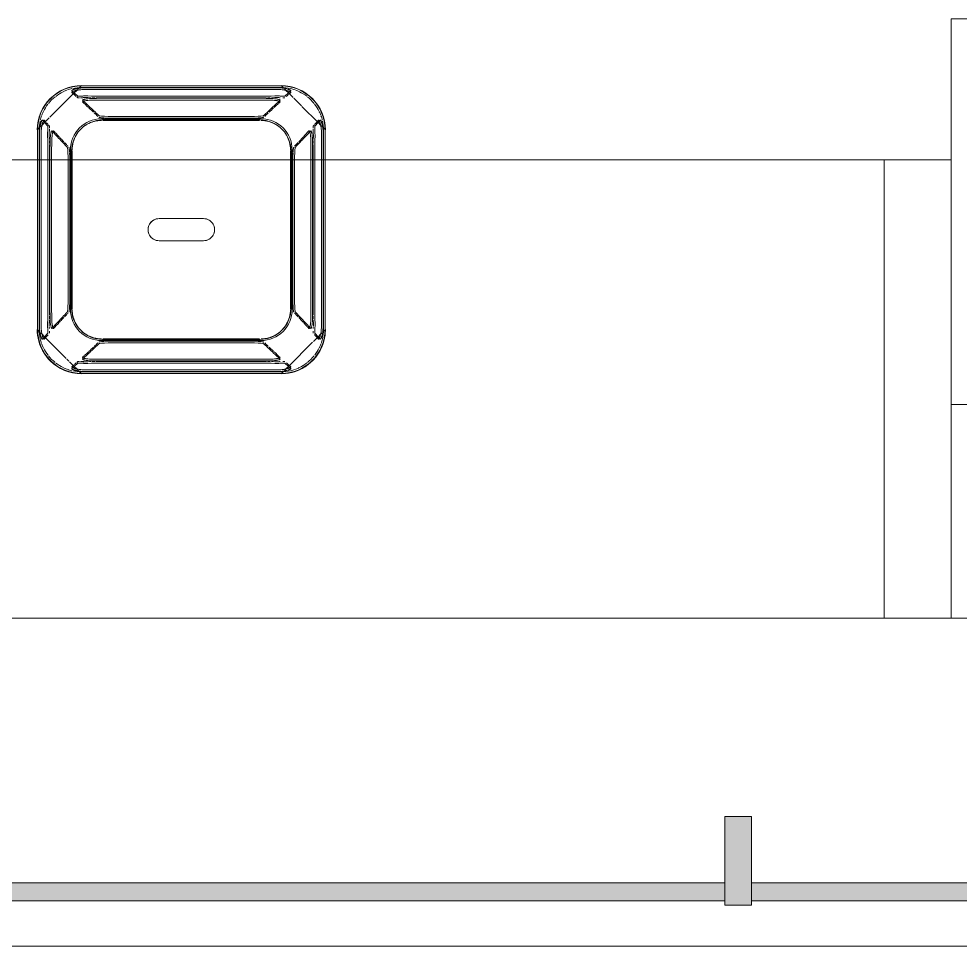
# Model space of a CAD drawing. Header units: inches. Extents: x -1180 to 2011, y -268 to 2143.
# Drawn here: x 22.2 to 75.3, y 717.9 to 770.2 of the extents above; entities that cross this region are included whole.
import ezdxf

# ---------------------------------------------------------------- set-up
doc = ezdxf.new("R2010")
doc.units = ezdxf.units.IN
doc.header["$MEASUREMENT"] = 0
for name, color, linetype, lineweight in [('A-GLAZ-CURT', 52, 'Continuous', 9), ('A-GLAZ-CWMG', 51, 'Continuous', 13), ('A-WALL', 113, 'Continuous', 13), ('I-FURN', 30, 'Continuous', 9), ('I-FURN-PNLS', 30, 'Continuous', 9)]:
    doc.layers.add(name, color=color, linetype=linetype, lineweight=lineweight)

# ---------------------------------------------------------------- blocks, each defined once
blk = doc.blocks.new('System Panel - Glazed-5268268-6TH FLOOR POWER _ SIGNAL')
at = {"layer": 'A-GLAZ-CURT'}
blk.add_hatch(color=7, dxfattribs=at).paths.add_polyline_path([(-29.25, 1.75), (-29.25, 0.75), (29.25, 0.75), (29.25, 1.75)], flags=0)
at = {"layer": 'A-GLAZ-CURT', "color": 8, "lineweight": 20}
for p, q in [((29.25, 1.75), (-29.25, 1.75)), ((-29.25, 1.75), (-29.25, 0.75)), ((29.25, 0.75), (29.25, 1.75)), ((-29.25, 0.75), (29.25, 0.75))]:
    blk.add_line(p, q, dxfattribs=at)
blk = doc.blocks.new('System Panel - Glazed-5268273-6TH FLOOR POWER _ SIGNAL')
at = {"layer": 'A-GLAZ-CURT'}
blk.add_hatch(color=7, dxfattribs=at).paths.add_polyline_path([(25.75, 1.75), (-25.75, 1.75), (-25.75, 0.75), (25.75, 0.75)], flags=0)
at = {"layer": 'A-GLAZ-CURT', "color": 8, "lineweight": 20}
for p, q in [((25.75, 1.75), (-25.75, 1.75)), ((-25.75, 1.75), (-25.75, 0.75)), ((25.75, 0.75), (25.75, 1.75)), ((-25.75, 0.75), (25.75, 0.75))]:
    blk.add_line(p, q, dxfattribs=at)
blk = doc.blocks.new('Rectangular Mullion - 1_5_ x 2_5_ rectangular-5268262-6TH FLOOR POWER _ SIGNAL')
at = {"layer": 'A-GLAZ-CWMG', "lineweight": 9}
blk.add_hatch(color=7, dxfattribs=at).paths.add_polyline_path([(0.75, -2), (-0.75, -2), (-0.75, 3), (0.75, 3), (0.75, -1.75)], flags=0)
at = {"layer": 'A-GLAZ-CWMG', "color": 8, "lineweight": 20}
for p, q in [((-0.75, 3), (0.75, 3)), ((-0.75, -2), (-0.75, 3)), ((0.75, 3), (0.75, -2)), ((0.75, -2), (-0.75, -2))]:
    blk.add_line(p, q, dxfattribs=at)
blk = doc.blocks.new('Casework 20 - Casework 9-5521712-6TH FLOOR POWER _ SIGNAL')
at = {"layer": 'I-FURN-PNLS'}
for p, q in [((74.771, 762.276), (-47.378, 762.276)), ((-47.378, 762.276), (74.771, 762.276)), ((74.771, 762.276), (70.98, 762.276)), ((70.98, 762.276), (70.98, 736.449)), ((70.98, 736.449), (70.98, 762.276)), ((70.98, 762.276), (74.771, 762.276)), ((74.771, 736.449), (74.771, 762.276)), ((74.771, 762.276), (74.771, 736.449)), ((74.771, 736.449), (74.771, 762.276)), ((74.771, 762.276), (74.771, 736.449)), ((-47.378, 736.449), (74.771, 736.449)), ((74.771, 736.449), (-47.378, 736.449)), ((70.98, 736.449), (74.771, 736.449))]:
    blk.add_line(p, q, dxfattribs=at)
blk = doc.blocks.new('Steelcase Turnstone - Campfire - Lounge - Big - Single Fabric-5636914-6TH FLOOR POWER _ SIGNAL')
at = {"layer": 'I-FURN'}
for p, q in [((217.99, -25.826), (217.99, 0)), ((217.99, 0), (217.99, -25.826)), ((-0.01, -12.031), (217.99, -12.031)), ((217.99, -33.782), (217.99, -25.826)), ((217.99, -25.826), (217.99, -33.782)), ((-0.01, -33.782), (217.99, -33.782)), ((217.99, -33.782), (-0.01, -33.782))]:
    blk.add_line(p, q, dxfattribs=at)
blk = doc.blocks.new('HighTower_Jaxson_Stool_30 - Wood Seat-V121-6TH FLOOR POWER _ SIGNAL')
at = {"layer": 'I-FURN'}
for p, q in [((-5.897, 7.853), (-5.778, 7.972)), ((-5.778, 7.972), (-5.897, 7.853)), ((-5.772, 7.978), (-5.644, 8.106)), ((-5.644, 8.106), (-5.772, 7.978)), ((-3.931, 8.109), (-5.615, 8.109)), ((-5.615, 8.015), (-3.931, 8.015)), ((-5.177, 7.997), (-3.931, 7.997)), ((5.615, 8.109), (-3.931, 8.109)), ((-3.931, 8.015), (5.615, 8.015)), ((-3.931, 7.997), (5.177, 7.997)), ((5.644, 8.106), (5.78, 7.97)), ((5.78, 7.97), (5.644, 8.106)), ((-6.95, 6.8), (-6.037, 7.713)), ((-6.037, 7.713), (-6.95, 6.8)), ((-6.037, 7.713), (-5.897, 7.853)), ((-5.897, 7.853), (-6.037, 7.713)), ((-5.273, 7.445), (-5.082, 7.44)), ((-3.931, 7.903), (-5.177, 7.903)), ((-5.018, 7.439), (-4.866, 7.438)), ((-3.931, 7.532), (-4.835, 7.532)), ((-4.803, 7.438), (-3.931, 7.438)), ((5.177, 7.903), (-3.931, 7.903)), ((4.835, 7.532), (-3.931, 7.532)), ((-3.931, 7.438), (4.803, 7.438)), ((4.866, 7.438), (5.018, 7.439)), ((5.082, 7.44), (5.273, 7.445)), ((5.817, 7.933), (5.867, 7.883)), ((5.867, 7.883), (5.817, 7.933)), ((5.898, 7.852), (6.037, 7.713)), ((6.037, 7.713), (5.898, 7.852)), ((6.037, 7.713), (6.306, 7.444)), ((6.306, 7.444), (6.037, 7.713)), ((-4.574, 7.404), (-3.931, 7.404)), ((-3.931, 7.31), (-4.574, 7.31)), ((-3.931, 7.404), (4.574, 7.404)), ((4.574, 7.31), (-3.931, 7.31)), ((6.344, 7.406), (7.713, 6.037)), ((7.713, 6.037), (6.344, 7.406)), ((-7.406, 6.344), (-6.975, 6.775)), ((-6.975, 6.775), (-7.406, 6.344)), ((-3.661, 6.378), (-3.904, 6.38)), ((3.661, 6.378), (-3.661, 6.378)), ((-7.933, 5.817), (-7.883, 5.867)), ((-7.883, 5.867), (-7.933, 5.817)), ((-7.852, 5.898), (-7.713, 6.037)), ((-7.713, 6.037), (-7.852, 5.898)), ((-7.713, 6.037), (-7.444, 6.306)), ((-7.444, 6.306), (-7.713, 6.037)), ((-4.602, 6.327), (-4.562, 6.321)), ((-4.548, 6.319), (-4.498, 6.313)), ((-4.5, 6.25), (-3.931, 6.25)), ((-3.931, 6.25), (-4.5, 6.25)), ((-4.492, 6.313), (-4.36, 6.303)), ((-4.463, 6.156), (-4.411, 6.156)), ((-3.931, 6.185), (-4.435, 6.185)), ((-4.405, 6.156), (-3.931, 6.156)), ((-3.931, 6.25), (4.5, 6.25)), ((4.5, 6.25), (-3.931, 6.25)), ((4.435, 6.185), (-3.931, 6.185)), ((-3.931, 6.156), (4.405, 6.156)), ((-3.904, 6.286), (-3.661, 6.284)), ((-3.661, 6.284), (3.661, 6.284)), ((3.661, 6.284), (3.904, 6.286)), ((4.36, 6.303), (4.492, 6.313)), ((4.411, 6.156), (4.463, 6.156)), ((4.498, 6.313), (4.548, 6.319)), ((4.562, 6.321), (4.602, 6.327)), ((7.713, 6.037), (7.852, 5.898)), ((7.852, 5.898), (7.713, 6.037)), ((7.883, 5.867), (7.933, 5.817)), ((7.933, 5.817), (7.883, 5.867)), ((-8.109, 5.615), (-8.109, -5.615)), ((-8.106, 5.644), (-7.97, 5.78)), ((-7.97, 5.78), (-8.106, 5.644)), ((-8.015, -5.615), (-8.015, 5.615)), ((7.97, 5.78), (8.027, 5.723)), ((8.027, 5.723), (7.97, 5.78)), ((8.015, 5.615), (8.015, -5.615)), ((8.034, 5.716), (8.106, 5.644)), ((8.106, 5.644), (8.034, 5.716)), ((8.109, -5.615), (8.109, 5.615)), ((-7.997, -5.177), (-7.997, 5.177)), ((-7.903, 5.177), (-7.903, -5.177)), ((-7.532, 4.835), (-7.532, -4.835)), ((-7.44, 5.082), (-7.445, 5.273)), ((-7.438, 4.866), (-7.439, 5.018)), ((-7.438, -4.803), (-7.438, 4.803)), ((7.439, 5.018), (7.438, 4.866)), ((7.438, 4.803), (7.438, -4.803)), ((7.445, 5.273), (7.44, 5.082)), ((7.532, -4.835), (7.532, 4.835)), ((7.903, -5.177), (7.903, 5.177)), ((7.997, 5.177), (7.997, -5.177)), ((-7.404, -4.574), (-7.404, 4.574)), ((-7.31, 4.574), (-7.31, -4.574)), ((-6.321, 4.562), (-6.327, 4.602)), ((-6.313, 4.498), (-6.319, 4.548)), ((-6.303, 4.36), (-6.313, 4.492)), ((-6.25, -4.5), (-6.25, 4.5)), ((-6.25, 4.5), (-6.25, -4.5)), ((-6.185, 4.435), (-6.185, -4.435)), ((-6.156, -4.418), (-6.156, 4.406)), ((6.156, 4.406), (6.156, -4.418)), ((6.185, -4.435), (6.185, 4.435)), ((6.25, 4.5), (6.25, -4.5)), ((6.25, -4.5), (6.25, 4.5)), ((6.313, 4.492), (6.303, 4.36)), ((6.319, 4.548), (6.313, 4.498)), ((6.327, 4.602), (6.321, 4.562)), ((7.31, -4.574), (7.31, 4.574)), ((7.404, 4.574), (7.404, -4.574)), ((-6.378, 3.661), (-6.378, -3.661)), ((-6.284, -3.661), (-6.284, 3.661)), ((6.284, 3.661), (6.284, -3.661)), ((6.378, -3.661), (6.378, 3.661)), ((-0.625, -1.25), (-0.625, 1.25)), ((-0.625, 1.25), (-0.625, -1.25)), ((0.625, 1.25), (0.625, -1.25)), ((0.625, -1.25), (0.625, 1.25)), ((-6.327, -4.602), (-6.321, -4.562)), ((-6.319, -4.548), (-6.313, -4.498)), ((-6.313, -4.492), (-6.303, -4.36)), ((6.303, -4.36), (6.313, -4.492)), ((6.313, -4.498), (6.319, -4.548)), ((6.321, -4.562), (6.327, -4.602)), ((-7.445, -5.273), (-7.44, -5.082)), ((-7.439, -5.018), (-7.438, -4.866)), ((7.438, -4.866), (7.439, -5.018)), ((7.44, -5.082), (7.445, -5.273)), ((-7.978, -5.772), (-8.106, -5.644)), ((-8.106, -5.644), (-7.978, -5.772)), ((-7.853, -5.897), (-7.972, -5.778)), ((-7.972, -5.778), (-7.853, -5.897)), ((7.972, -5.778), (7.853, -5.897)), ((7.853, -5.897), (7.972, -5.778)), ((8.106, -5.644), (7.978, -5.772)), ((7.978, -5.772), (8.106, -5.644)), ((-7.713, -6.037), (-7.853, -5.897)), ((-7.853, -5.897), (-7.713, -6.037)), ((-6.344, -7.406), (-7.713, -6.037)), ((-7.713, -6.037), (-6.344, -7.406)), ((-4.562, -6.321), (-4.602, -6.327)), ((-4.498, -6.313), (-4.548, -6.319)), ((-3.931, -6.25), (-4.5, -6.25)), ((-4.5, -6.25), (-3.931, -6.25)), ((-4.36, -6.303), (-4.492, -6.313)), ((-4.411, -6.156), (-4.463, -6.156)), ((-4.435, -6.185), (-3.931, -6.185)), ((-3.931, -6.156), (-4.405, -6.156)), ((4.405, -6.156), (-3.931, -6.156)), ((-3.931, -6.185), (4.435, -6.185)), ((4.5, -6.25), (-3.931, -6.25)), ((-3.931, -6.25), (4.5, -6.25)), ((-3.661, -6.284), (-3.904, -6.286)), ((3.661, -6.284), (-3.661, -6.284)), ((4.492, -6.313), (4.36, -6.303)), ((4.463, -6.156), (4.411, -6.156)), ((4.548, -6.319), (4.498, -6.313)), ((4.602, -6.327), (4.562, -6.321)), ((7.406, -6.344), (7.302, -6.448)), ((7.302, -6.448), (7.406, -6.344)), ((7.713, -6.037), (7.444, -6.306)), ((7.444, -6.306), (7.713, -6.037)), ((7.853, -5.897), (7.713, -6.037)), ((7.713, -6.037), (7.853, -5.897)), ((-3.904, -6.38), (-3.661, -6.378)), ((-3.661, -6.378), (3.661, -6.378)), ((7.26, -6.49), (6.037, -7.713)), ((6.037, -7.713), (7.26, -6.49)), ((-4.574, -7.31), (-3.931, -7.31)), ((-3.931, -7.404), (-4.574, -7.404)), ((-3.931, -7.31), (4.574, -7.31)), ((4.574, -7.404), (-3.931, -7.404)), ((-6.037, -7.713), (-6.306, -7.444)), ((-6.306, -7.444), (-6.037, -7.713)), ((-5.897, -7.853), (-6.037, -7.713)), ((-6.037, -7.713), (-5.897, -7.853)), ((-5.778, -7.972), (-5.897, -7.853)), ((-5.897, -7.853), (-5.778, -7.972)), ((-5.082, -7.44), (-5.273, -7.445)), ((-5.177, -7.903), (-3.931, -7.903)), ((-4.866, -7.438), (-5.018, -7.439)), ((-4.835, -7.532), (-3.931, -7.532)), ((-3.931, -7.438), (-4.803, -7.438)), ((4.803, -7.438), (-3.931, -7.438)), ((-3.931, -7.532), (4.835, -7.532)), ((-3.931, -7.903), (5.177, -7.903)), ((5.018, -7.439), (4.866, -7.438)), ((5.273, -7.445), (5.082, -7.44)), ((5.867, -7.883), (5.817, -7.933)), ((5.817, -7.933), (5.867, -7.883)), ((6.037, -7.713), (5.898, -7.852)), ((5.898, -7.852), (6.037, -7.713)), ((-5.644, -8.106), (-5.772, -7.978)), ((-5.772, -7.978), (-5.644, -8.106)), ((-3.931, -8.015), (-5.615, -8.015)), ((-5.615, -8.109), (-3.931, -8.109)), ((-3.931, -7.997), (-5.177, -7.997)), ((5.177, -7.997), (-3.931, -7.997)), ((5.615, -8.015), (-3.931, -8.015)), ((-3.931, -8.109), (5.615, -8.109)), ((5.78, -7.97), (5.644, -8.106)), ((5.644, -8.106), (5.78, -7.97))]:
    blk.add_line(p, q, dxfattribs=at)
at = {"layer": 'I-FURN', "flags": 128}
for points in [[(-5.545, 7.992), (-5.365, 7.996), (-5.177, 7.997)], [(5.177, 7.997), (5.365, 7.996), (5.545, 7.992)], [(-5.177, 7.903), (-5.365, 7.902), (-5.545, 7.899)], [(-4.835, 7.532), (-5.06, 7.534), (-5.273, 7.539)], [(5.273, 7.539), (5.06, 7.534), (4.835, 7.532)], [(5.545, 7.899), (5.365, 7.902), (5.177, 7.903)], [(-5.184, 7.391), (-4.998, 7.398), (-4.791, 7.402), (-4.574, 7.404)], [(-4.574, 7.31), (-4.791, 7.309), (-4.998, 7.304), (-5.184, 7.297)], [(4.574, 7.404), (4.791, 7.402), (4.998, 7.398), (5.184, 7.391)], [(5.184, 7.297), (4.998, 7.304), (4.791, 7.309), (4.574, 7.31)], [(-3.932, 6.381), (-4.132, 6.386), (-4.332, 6.395), (-4.492, 6.407), (-4.602, 6.421)], [(4.602, 6.421), (4.492, 6.407), (4.332, 6.395), (4.132, 6.386), (3.904, 6.38), (3.661, 6.378)], [(-4.332, 6.301), (-4.132, 6.292), (-3.932, 6.287)], [(3.904, 6.286), (4.132, 6.292), (4.332, 6.301)], [(-7.997, 5.177), (-7.996, 5.365), (-7.992, 5.545)], [(-7.899, 5.545), (-7.902, 5.365), (-7.903, 5.177)], [(7.903, 5.177), (7.902, 5.365), (7.899, 5.545)], [(7.992, 5.545), (7.996, 5.365), (7.997, 5.177)], [(-7.539, 5.273), (-7.534, 5.06), (-7.532, 4.835)], [(-7.404, 4.574), (-7.402, 4.791), (-7.398, 4.998), (-7.391, 5.184)], [(-7.297, 5.184), (-7.304, 4.998), (-7.309, 4.791), (-7.31, 4.574)], [(7.31, 4.574), (7.309, 4.791), (7.304, 4.998), (7.297, 5.184)], [(7.391, 5.184), (7.398, 4.998), (7.402, 4.791), (7.404, 4.574)], [(7.532, 4.835), (7.534, 5.06), (7.539, 5.273)], [(-6.421, 4.602), (-6.407, 4.492), (-6.395, 4.332), (-6.386, 4.132), (-6.38, 3.904), (-6.378, 3.661)], [(-6.284, 3.661), (-6.286, 3.904), (-6.292, 4.132), (-6.301, 4.332)], [(6.301, 4.332), (6.292, 4.132), (6.286, 3.904), (6.284, 3.661)], [(6.378, 3.661), (6.38, 3.904), (6.386, 4.132), (6.395, 4.332), (6.407, 4.492), (6.421, 4.602)], [(-6.378, -3.661), (-6.38, -3.904), (-6.386, -4.132), (-6.395, -4.332), (-6.407, -4.492), (-6.421, -4.602)], [(-6.301, -4.332), (-6.292, -4.132), (-6.286, -3.904), (-6.284, -3.661)], [(6.284, -3.661), (6.286, -3.904), (6.292, -4.132), (6.301, -4.332)], [(6.421, -4.602), (6.407, -4.492), (6.395, -4.332), (6.386, -4.132), (6.38, -3.904), (6.378, -3.661)], [(-7.391, -5.184), (-7.398, -4.998), (-7.402, -4.791), (-7.404, -4.574)], [(-7.31, -4.574), (-7.309, -4.791), (-7.304, -4.998), (-7.297, -5.184)], [(7.297, -5.184), (7.304, -4.998), (7.309, -4.791), (7.31, -4.574)], [(7.404, -4.574), (7.402, -4.791), (7.398, -4.998), (7.391, -5.184)], [(-7.992, -5.545), (-7.996, -5.365), (-7.997, -5.177)], [(-7.903, -5.177), (-7.902, -5.365), (-7.899, -5.545)], [(-7.532, -4.835), (-7.534, -5.06), (-7.539, -5.273)], [(7.539, -5.273), (7.534, -5.06), (7.532, -4.835)], [(7.899, -5.545), (7.902, -5.365), (7.903, -5.177)], [(7.997, -5.177), (7.996, -5.365), (7.992, -5.545)], [(-3.932, -6.287), (-4.132, -6.292), (-4.332, -6.301)], [(4.332, -6.301), (4.132, -6.292), (3.904, -6.286), (3.661, -6.284)], [(-4.602, -6.421), (-4.492, -6.407), (-4.332, -6.395), (-4.132, -6.386), (-3.932, -6.381)], [(3.661, -6.378), (3.904, -6.38), (4.132, -6.386), (4.332, -6.395), (4.492, -6.407), (4.602, -6.421)], [(-5.184, -7.297), (-4.998, -7.304), (-4.791, -7.309), (-4.574, -7.31)], [(-4.574, -7.404), (-4.791, -7.402), (-4.998, -7.398), (-5.184, -7.391)], [(4.574, -7.31), (4.791, -7.309), (4.998, -7.304), (5.184, -7.297)], [(5.184, -7.391), (4.998, -7.398), (4.791, -7.402), (4.574, -7.404)], [(-5.545, -7.899), (-5.365, -7.902), (-5.177, -7.903)], [(-5.273, -7.539), (-5.06, -7.534), (-4.835, -7.532)], [(4.835, -7.532), (5.06, -7.534), (5.273, -7.539)], [(5.177, -7.903), (5.365, -7.902), (5.545, -7.899)], [(-5.177, -7.997), (-5.365, -7.996), (-5.545, -7.992)], [(5.545, -7.992), (5.365, -7.996), (5.177, -7.997)]]:
    blk.add_lwpolyline(points, dxfattribs=at)
at = {"layer": 'I-FURN'}
for centre, radius, start, end in [((-5.625, 5.625), 2.5, 90, 180), ((-5.625, 5.625), 2.5, 90, 180), ((-5.615, 5.615), 2.494, 90, 180), ((-5.615, 5.615), 2.4, 90.3842, 102.1322), ((5.615, 5.615), 2.494, 0, 90), ((5.625, 5.625), 2.5, 0, 90), ((5.625, 5.625), 2.5, 75, 90), ((5.615, 5.615), 2.4, 77.1429, 89.6148), ((5.625, 5.625), 2.5, 0, 75), ((-5.615, 5.615), 2.4, 128.5714, 141.4286), ((-5.615, 5.615), 2.4, 115.7143, 127.6575), ((-5.615, 5.615), 2.4, 110.5345, 115.5625), ((-5.615, 5.615), 2.4, 103.2531, 109.7492), ((5.615, 5.615), 2.4, 70.5552, 76.9248), ((5.615, 5.615), 2.4, 64.6868, 69.4613), ((5.615, 5.615), 2.4, 52.5122, 64.2857), ((5.615, 5.615), 2.4, 38.5714, 51.4286), ((-5.615, 5.615), 2.4, 142.5199, 154.2857), ((5.615, 5.615), 2.4, 25.7143, 37.6499), ((-5.615, 5.615), 2.4, 160.5624, 166.9321), ((-5.615, 5.615), 2.4, 154.6943, 159.4688), ((5.615, 5.615), 2.4, 20.5269, 25.5551), ((5.615, 5.615), 2.4, 13.0648, 19.4337), ((-5.615, 5.615), 2.4, 167.1429, 179.6151), ((-4.5, 4.5), 1.75, 90, 180), ((-4.5, 4.5), 1.75, 90, 180), ((-4.435, 4.435), 1.75, 90, 180), ((-4.5, 4.5), 1.656, 120, 134.9851), ((-4.5, 4.5), 1.656, 105, 119.5412), ((-4.5, 4.5), 1.656, 90, 104.2481), ((4.435, 4.435), 1.75, 360, 90), ((4.5, 4.5), 1.75, 360, 90), ((4.5, 4.5), 1.75, 360, 90), ((4.5, 4.5), 1.656, 75, 90), ((4.5, 4.5), 1.656, 60.4347, 75), ((4.5, 4.5), 1.656, 45, 60), ((5.615, 5.615), 2.4, 0.3839, 12.8571), ((-4.5, 4.5), 1.656, 150.1393, 180), ((-4.5, 4.5), 1.656, 135, 150), ((4.5, 4.5), 1.656, 30, 44.9851), ((4.5, 4.5), 1.656, 15, 29.8409), ((4.5, 4.5), 1.656, 0, 14.2481), ((0, 1.25), 0.625, 0, 180), ((0, 1.25), 0.625, 60, 180), ((0, 1.25), 0.625, 0, 60), ((0, -1.25), 0.625, 180, 0), ((0, -1.25), 0.625, 180, 195), ((0, -1.25), 0.625, 195, 240), ((0, -1.25), 0.625, 300, 360), ((0, -1.25), 0.625, 240, 255), ((0, -1.25), 0.625, 255, 270), ((0, -1.25), 0.625, 270, 285), ((0, -1.25), 0.625, 285, 300), ((-4.5, -4.5), 1.75, 180, 270), ((-4.5, -4.5), 1.75, 180, 270), ((-4.435, -4.435), 1.75, 180, 270), ((-4.5, -4.5), 1.656, 180, 194.2481), ((4.435, -4.435), 1.75, 270, 0), ((4.5, -4.5), 1.75, 270, 0), ((4.5, -4.5), 1.75, 270, 0), ((4.5, -4.5), 1.656, 345, 0), ((-4.5, -4.5), 1.656, 195, 209.5412), ((4.5, -4.5), 1.656, 330.4347, 345), ((-5.625, -5.625), 2.5, 180, 270), ((-5.625, -5.625), 2.5, 180, 270), ((-5.615, -5.615), 2.494, 180, 270), ((-5.615, -5.615), 2.4, 180.3839, 192.1252), ((-4.5, -4.5), 1.656, 210, 224.9851), ((-4.5, -4.5), 1.656, 225, 240), ((4.5, -4.5), 1.656, 300, 314.9851), ((5.615, -5.615), 2.494, 270, 0), ((5.625, -5.625), 2.5, 270, 360), ((4.5, -4.5), 1.656, 315, 330), ((5.625, -5.625), 2.5, 315, 360), ((5.615, -5.615), 2.4, 347.865, 359.6148), ((-5.615, -5.615), 2.4, 193.2458, 199.7418), ((-4.5, -4.5), 1.656, 240.1393, 270), ((4.5, -4.5), 1.656, 270, 284.2481), ((4.5, -4.5), 1.656, 285, 299.8409), ((5.615, -5.615), 2.4, 340.2468, 346.7438), ((-5.615, -5.615), 2.4, 200.5269, 205.5551), ((-5.615, -5.615), 2.4, 205.7143, 217.6499), ((5.615, -5.615), 2.4, 322.5122, 334.2857), ((5.615, -5.615), 2.4, 334.6868, 339.4613), ((-5.615, -5.615), 2.4, 218.5714, 231.4286), ((5.625, -5.625), 2.5, 300, 315), ((5.615, -5.615), 2.4, 308.5714, 321.4286), ((-5.615, -5.615), 2.4, 232.5122, 244.2857), ((-5.615, -5.615), 2.4, 244.6868, 249.4613), ((-5.615, -5.615), 2.4, 250.2468, 256.7438), ((5.625, -5.625), 2.5, 270, 300), ((5.615, -5.615), 2.4, 270.3839, 282.8571), ((5.615, -5.615), 2.4, 283.0648, 289.4337), ((5.615, -5.615), 2.4, 290.5269, 295.5551), ((5.615, -5.615), 2.4, 295.7143, 307.6499), ((-5.615, -5.615), 2.4, 257.865, 269.6148)]:
    blk.add_arc(centre, radius, start, end, dxfattribs=at)
for points, knots in [([(-6.175, 7.835), (-6.181, 7.84), (-6.173, 7.851), (-6.136, 7.872), (-6.108, 7.885), (-6.083, 7.895), (-6.055, 7.906), (-6.023, 7.917), (-5.988, 7.928), (-5.949, 7.938), (-5.908, 7.948), (-5.849, 7.961), (-5.736, 7.981), (-5.624, 7.989), (-5.545, 7.992)], [-1, -1, -1, -1, -0.8, -0.7, -0.65, -0.6, -0.55, -0.5, -0.45, -0.4, -0.35, -0.3, -0.2, 0, 0, 0, 0]), ([(5.545, 7.992), (5.595, 7.99), (5.666, 7.985), (5.755, 7.975), (5.817, 7.967), (5.876, 7.956), (5.93, 7.943), (5.979, 7.93), (6.023, 7.917), (6.063, 7.904), (6.097, 7.89), (6.125, 7.877), (6.155, 7.862), (6.177, 7.847), (6.179, 7.838), (6.175, 7.835)], [-1, -1, -1, -1, -0.875, -0.8125, -0.75, -0.6875, -0.625, -0.5625, -0.5, -0.4375, -0.375, -0.3125, -0.25, -0.125, 0, 0, 0, 0]), ([(-5.545, 7.899), (-5.624, 7.895), (-5.736, 7.887), (-5.849, 7.866), (-5.908, 7.853), (-5.949, 7.843), (-5.988, 7.832), (-6.023, 7.821), (-6.055, 7.81), (-6.074, 7.803), (-6.082, 7.799)], [-1, -1, -1, -1, -0.8, -0.7, -0.65, -0.6, -0.55, -0.5, -0.45, -0.4, -0.4, -0.4, -0.4]), ([(-6.057, 7.633), (-6.039, 7.617), (-5.994, 7.578), (-5.95, 7.538), (-5.923, 7.514)], [-0.6536993, -0.6536993, -0.6536993, -0.6536993, -0.5, -0.2636527, -0.2636527, -0.2636527, -0.2636527]), ([(-5.273, 7.539), (-5.326, 7.539), (-5.401, 7.538), (-5.492, 7.537), (-5.556, 7.535), (-5.614, 7.533), (-5.666, 7.529), (-5.712, 7.525), (-5.751, 7.524), (-5.783, 7.524), (-5.815, 7.525), (-5.829, 7.528), (-5.833, 7.53)], [-1, -1, -1, -1, -0.833333, -0.75, -0.666667, -0.583333, -0.5, -0.416667, -0.333333, -0.25, -0.166667, 0, 0, 0, 0]), ([(-5.833, 7.434), (-5.829, 7.431), (-5.815, 7.429), (-5.783, 7.428), (-5.761, 7.428), (-5.749, 7.428)], [-1, -1, -1, -1, -0.8333333, -0.75, -0.6666667, -0.6666667, -0.6666667, -0.6666667]), ([(-5.679, 7.433), (-5.674, 7.433), (-5.654, 7.435), (-5.614, 7.438), (-5.575, 7.44), (-5.555, 7.441)], [-0.5243916, -0.5243916, -0.5243916, -0.5243916, -0.5, -0.4166667, -0.3333333, -0.3333333, -0.3333333, -0.3333333]), ([(-5.525, 7.442), (-5.514, 7.442), (-5.481, 7.443), (-5.401, 7.444), (-5.326, 7.445), (-5.273, 7.445)], [-0.292838, -0.292838, -0.292838, -0.292838, -0.25, -0.1666667, 0, 0, 0, 0]), ([(5.833, 7.53), (5.828, 7.526), (5.804, 7.522), (5.739, 7.524), (5.667, 7.529), (5.604, 7.533), (5.532, 7.536), (5.426, 7.54), (5.336, 7.54), (5.273, 7.539)], [-1, -1, -1, -1, -0.8, -0.6, -0.5, -0.4, -0.3, -0.2, 0, 0, 0, 0]), ([(5.451, 7.445), (5.479, 7.444), (5.522, 7.442), (5.562, 7.44), (5.577, 7.439)], [-0.8, -0.8, -0.8, -0.8, -0.7, -0.6368706, -0.6368706, -0.6368706, -0.6368706]), ([(6.124, 7.781), (6.124, 7.781), (6.115, 7.785), (6.097, 7.794), (6.063, 7.808), (6.023, 7.821), (5.979, 7.834), (5.93, 7.848), (5.876, 7.861), (5.817, 7.872), (5.755, 7.881), (5.666, 7.891), (5.595, 7.896), (5.545, 7.899)], [-0.6881146, -0.6881146, -0.6881146, -0.6881146, -0.6875, -0.625, -0.5625, -0.5, -0.4375, -0.375, -0.3125, -0.25, -0.1875, -0.125, 0, 0, 0, 0]), ([(5.92, 7.512), (5.948, 7.537), (5.995, 7.578), (6.041, 7.619), (6.059, 7.635)], [-0.7441407, -0.7441407, -0.7441407, -0.7441407, -0.5, -0.3380684, -0.3380684, -0.3380684, -0.3380684]), ([(-5.572, 7.295), (-5.577, 7.3), (-5.57, 7.31), (-5.536, 7.326), (-5.509, 7.336), (-5.486, 7.343), (-5.459, 7.351), (-5.419, 7.361), (-5.337, 7.377), (-5.249, 7.386), (-5.184, 7.391)], [-1, -1, -1, -1, -0.75, -0.625, -0.5625, -0.5, -0.4375, -0.375, -0.25, 0, 0, 0, 0]), ([(-5.517, 7.238), (-5.521, 7.237), (-5.538, 7.23), (-5.57, 7.214), (-5.577, 7.204), (-5.572, 7.199)], [-0.413201, -0.413201, -0.413201, -0.413201, -0.375, -0.25, 0, 0, 0, 0]), ([(-4.659, 6.438), (-4.841, 6.615), (-5.146, 6.904), (-5.45, 7.184), (-5.572, 7.295)], [-1, -1, -1, -1, -0.4, 0, 0, 0, 0]), ([(-5.184, 7.297), (-5.249, 7.292), (-5.337, 7.283), (-5.419, 7.267), (-5.459, 7.256), (-5.477, 7.251), (-5.485, 7.249)], [-1, -1, -1, -1, -0.75, -0.625, -0.5625, -0.5, -0.5, -0.5, -0.5]), ([(5.572, 7.295), (5.389, 7.129), (5.085, 6.847), (4.781, 6.556), (4.659, 6.438)], [-1, -1, -1, -1, -0.4, 0, 0, 0, 0]), ([(5.518, 7.237), (5.517, 7.238), (5.508, 7.241), (5.486, 7.249), (5.45, 7.26), (5.407, 7.269), (5.359, 7.277), (5.288, 7.287), (5.228, 7.293), (5.184, 7.297)], [-0.5906271, -0.5906271, -0.5906271, -0.5906271, -0.5833333, -0.5, -0.4166667, -0.3333333, -0.25, -0.1666667, 0, 0, 0, 0]), ([(5.572, 7.199), (5.575, 7.203), (5.574, 7.21), (5.559, 7.22), (5.547, 7.226), (5.54, 7.229)], [-1, -1, -1, -1, -0.8333333, -0.75, -0.6666667, -0.6666667, -0.6666667, -0.6666667]), ([(-5.207, 6.864), (-5.146, 6.807), (-5.059, 6.727), (-4.973, 6.644), (-4.947, 6.62)], [-0.6, -0.6, -0.6, -0.6, -0.4, -0.3158768, -0.3158768, -0.3158768, -0.3158768]), ([(-7.992, 5.545), (-7.99, 5.595), (-7.985, 5.666), (-7.975, 5.755), (-7.967, 5.817), (-7.956, 5.876), (-7.943, 5.93), (-7.93, 5.979), (-7.917, 6.023), (-7.904, 6.063), (-7.89, 6.097), (-7.877, 6.125), (-7.862, 6.155), (-7.847, 6.177), (-7.838, 6.179), (-7.835, 6.175)], [-1, -1, -1, -1, -0.875, -0.8125, -0.75, -0.6875, -0.625, -0.5625, -0.5, -0.4375, -0.375, -0.3125, -0.25, -0.125, 0, 0, 0, 0]), ([(-7.781, 6.124), (-7.781, 6.124), (-7.785, 6.115), (-7.794, 6.097), (-7.808, 6.063), (-7.821, 6.023), (-7.834, 5.979), (-7.848, 5.93), (-7.861, 5.876), (-7.872, 5.817), (-7.881, 5.755), (-7.891, 5.666), (-7.896, 5.595), (-7.899, 5.545)], [-0.6881146, -0.6881146, -0.6881146, -0.6881146, -0.6875, -0.625, -0.5625, -0.5, -0.4375, -0.375, -0.3125, -0.25, -0.1875, -0.125, 0, 0, 0, 0]), ([(-7.512, 5.92), (-7.537, 5.948), (-7.578, 5.995), (-7.619, 6.041), (-7.635, 6.059)], [-0.7441407, -0.7441407, -0.7441407, -0.7441407, -0.5, -0.3380684, -0.3380684, -0.3380684, -0.3380684]), ([(7.899, 5.545), (7.896, 5.595), (7.891, 5.666), (7.881, 5.755), (7.872, 5.817), (7.861, 5.876), (7.848, 5.93), (7.834, 5.979), (7.821, 6.023), (7.808, 6.063), (7.794, 6.097), (7.785, 6.115), (7.781, 6.124), (7.781, 6.124)], [-1, -1, -1, -1, -0.875, -0.8125, -0.75, -0.6875, -0.625, -0.5625, -0.5, -0.4375, -0.375, -0.3125, -0.3118854, -0.3118854, -0.3118854, -0.3118854]), ([(7.835, 6.175), (7.838, 6.179), (7.847, 6.177), (7.862, 6.155), (7.877, 6.125), (7.89, 6.097), (7.904, 6.063), (7.917, 6.023), (7.93, 5.979), (7.943, 5.93), (7.956, 5.876), (7.967, 5.817), (7.975, 5.755), (7.985, 5.666), (7.99, 5.595), (7.992, 5.545)], [-1, -1, -1, -1, -0.875, -0.75, -0.6875, -0.625, -0.5625, -0.5, -0.4375, -0.375, -0.3125, -0.25, -0.1875, -0.125, 0, 0, 0, 0]), ([(-7.53, 5.833), (-7.526, 5.828), (-7.522, 5.804), (-7.524, 5.739), (-7.529, 5.667), (-7.533, 5.604), (-7.536, 5.532), (-7.54, 5.426), (-7.54, 5.336), (-7.539, 5.273)], [-1, -1, -1, -1, -0.8, -0.6, -0.5, -0.4, -0.3, -0.2, 0, 0, 0, 0]), ([(-7.445, 5.451), (-7.444, 5.479), (-7.442, 5.522), (-7.44, 5.562), (-7.439, 5.577)], [-0.8, -0.8, -0.8, -0.8, -0.7, -0.6368706, -0.6368706, -0.6368706, -0.6368706]), ([(-7.237, 5.518), (-7.238, 5.517), (-7.241, 5.508), (-7.249, 5.486), (-7.26, 5.45), (-7.269, 5.407), (-7.277, 5.359), (-7.287, 5.288), (-7.293, 5.228), (-7.297, 5.184)], [-0.5906271, -0.5906271, -0.5906271, -0.5906271, -0.5833333, -0.5, -0.4166667, -0.3333333, -0.25, -0.1666667, 0, 0, 0, 0]), ([(-7.295, 5.572), (-7.129, 5.389), (-6.847, 5.085), (-6.556, 4.781), (-6.438, 4.659)], [-1, -1, -1, -1, -0.4, 0, 0, 0, 0]), ([(-7.199, 5.572), (-7.203, 5.575), (-7.21, 5.574), (-7.22, 5.559), (-7.226, 5.547), (-7.229, 5.54)], [-1, -1, -1, -1, -0.8333333, -0.75, -0.6666667, -0.6666667, -0.6666667, -0.6666667]), ([(6.438, 4.659), (6.615, 4.841), (6.904, 5.146), (7.184, 5.45), (7.295, 5.572)], [-1, -1, -1, -1, -0.4, 0, 0, 0, 0]), ([(7.229, 5.54), (7.226, 5.547), (7.22, 5.559), (7.21, 5.574), (7.203, 5.575), (7.199, 5.572)], [-0.3333333, -0.3333333, -0.3333333, -0.3333333, -0.25, -0.1666667, 0, 0, 0, 0]), ([(7.297, 5.184), (7.293, 5.228), (7.287, 5.288), (7.277, 5.359), (7.269, 5.407), (7.26, 5.45), (7.249, 5.486), (7.241, 5.508), (7.238, 5.517), (7.237, 5.518)], [-1, -1, -1, -1, -0.8333333, -0.75, -0.6666667, -0.5833333, -0.5, -0.4166667, -0.4093729, -0.4093729, -0.4093729, -0.4093729]), ([(7.439, 5.577), (7.44, 5.562), (7.442, 5.522), (7.445, 5.48), (7.445, 5.451)], [-0.3631294, -0.3631294, -0.3631294, -0.3631294, -0.3, -0.2, -0.2, -0.2, -0.2]), ([(7.539, 5.273), (7.54, 5.336), (7.54, 5.426), (7.536, 5.532), (7.533, 5.604), (7.529, 5.667), (7.524, 5.739), (7.522, 5.804), (7.526, 5.828), (7.53, 5.833)], [-1, -1, -1, -1, -0.8, -0.7, -0.6, -0.5, -0.4, -0.2, 0, 0, 0, 0]), ([(-6.438, -4.659), (-6.615, -4.841), (-6.904, -5.146), (-7.184, -5.45), (-7.295, -5.572)], [-1, -1, -1, -1, -0.4, 0, 0, 0, 0]), ([(7.295, -5.572), (7.129, -5.389), (6.847, -5.085), (6.556, -4.781), (6.438, -4.659)], [-1, -1, -1, -1, -0.4, 0, 0, 0, 0]), ([(-7.539, -5.273), (-7.539, -5.326), (-7.538, -5.401), (-7.537, -5.492), (-7.535, -5.556), (-7.533, -5.614), (-7.529, -5.666), (-7.525, -5.712), (-7.524, -5.751), (-7.524, -5.783), (-7.525, -5.815), (-7.528, -5.829), (-7.53, -5.833)], [-1, -1, -1, -1, -0.833333, -0.75, -0.666667, -0.583333, -0.5, -0.416667, -0.333333, -0.25, -0.166667, 0, 0, 0, 0]), ([(-7.442, -5.525), (-7.442, -5.514), (-7.443, -5.481), (-7.444, -5.401), (-7.445, -5.326), (-7.445, -5.273)], [-0.292838, -0.292838, -0.292838, -0.292838, -0.25, -0.1666667, 0, 0, 0, 0]), ([(-7.295, -5.572), (-7.3, -5.577), (-7.31, -5.57), (-7.326, -5.536), (-7.336, -5.509), (-7.343, -5.486), (-7.351, -5.459), (-7.361, -5.419), (-7.377, -5.337), (-7.386, -5.249), (-7.391, -5.184)], [-1, -1, -1, -1, -0.75, -0.625, -0.5625, -0.5, -0.4375, -0.375, -0.25, 0, 0, 0, 0]), ([(-7.297, -5.184), (-7.292, -5.249), (-7.283, -5.337), (-7.267, -5.419), (-7.256, -5.459), (-7.251, -5.477), (-7.249, -5.485)], [-1, -1, -1, -1, -0.75, -0.625, -0.5625, -0.5, -0.5, -0.5, -0.5]), ([(-6.864, -5.207), (-6.807, -5.146), (-6.727, -5.059), (-6.644, -4.973), (-6.62, -4.947)], [-0.6, -0.6, -0.6, -0.6, -0.4, -0.3158768, -0.3158768, -0.3158768, -0.3158768]), ([(7.249, -5.485), (7.251, -5.477), (7.256, -5.459), (7.267, -5.419), (7.283, -5.337), (7.292, -5.249), (7.297, -5.184)], [-0.5, -0.5, -0.5, -0.5, -0.4375, -0.375, -0.25, 0, 0, 0, 0]), ([(7.391, -5.184), (7.386, -5.249), (7.377, -5.337), (7.361, -5.419), (7.351, -5.459), (7.343, -5.486), (7.336, -5.509), (7.326, -5.536), (7.31, -5.57), (7.3, -5.577), (7.295, -5.572)], [-1, -1, -1, -1, -0.75, -0.625, -0.5625, -0.5, -0.4375, -0.375, -0.25, 0, 0, 0, 0]), ([(7.445, -5.273), (7.445, -5.326), (7.444, -5.401), (7.443, -5.481), (7.442, -5.514), (7.442, -5.525)], [-1, -1, -1, -1, -0.8333333, -0.75, -0.707162, -0.707162, -0.707162, -0.707162]), ([(7.53, -5.833), (7.528, -5.829), (7.525, -5.815), (7.524, -5.783), (7.524, -5.751), (7.525, -5.712), (7.529, -5.666), (7.533, -5.614), (7.535, -5.556), (7.537, -5.492), (7.538, -5.401), (7.539, -5.326), (7.539, -5.273)], [-1, -1, -1, -1, -0.833333, -0.75, -0.666667, -0.583333, -0.5, -0.416667, -0.333333, -0.25, -0.166667, 0, 0, 0, 0]), ([(-7.835, -6.175), (-7.84, -6.181), (-7.851, -6.173), (-7.872, -6.136), (-7.885, -6.108), (-7.895, -6.083), (-7.906, -6.055), (-7.917, -6.023), (-7.928, -5.988), (-7.938, -5.949), (-7.948, -5.908), (-7.961, -5.849), (-7.981, -5.736), (-7.989, -5.624), (-7.992, -5.545)], [-1, -1, -1, -1, -0.8, -0.7, -0.65, -0.6, -0.55, -0.5, -0.45, -0.4, -0.35, -0.3, -0.2, 0, 0, 0, 0]), ([(-7.899, -5.545), (-7.895, -5.624), (-7.887, -5.736), (-7.866, -5.849), (-7.853, -5.908), (-7.843, -5.949), (-7.832, -5.988), (-7.821, -6.023), (-7.81, -6.055), (-7.803, -6.074), (-7.799, -6.082)], [-1, -1, -1, -1, -0.8, -0.7, -0.65, -0.6, -0.55, -0.5, -0.45, -0.4, -0.4, -0.4, -0.4]), ([(-7.433, -5.679), (-7.433, -5.674), (-7.435, -5.654), (-7.438, -5.614), (-7.44, -5.575), (-7.441, -5.555)], [-0.5243916, -0.5243916, -0.5243916, -0.5243916, -0.5, -0.4166667, -0.3333333, -0.3333333, -0.3333333, -0.3333333]), ([(-7.434, -5.833), (-7.431, -5.829), (-7.429, -5.815), (-7.428, -5.783), (-7.428, -5.761), (-7.428, -5.749)], [-1, -1, -1, -1, -0.8333333, -0.75, -0.6666667, -0.6666667, -0.6666667, -0.6666667]), ([(-7.238, -5.517), (-7.237, -5.521), (-7.23, -5.538), (-7.214, -5.57), (-7.204, -5.577), (-7.199, -5.572)], [-0.413201, -0.413201, -0.413201, -0.413201, -0.375, -0.25, 0, 0, 0, 0]), ([(7.199, -5.572), (7.204, -5.577), (7.214, -5.57), (7.23, -5.538), (7.237, -5.521), (7.238, -5.517)], [-1, -1, -1, -1, -0.75, -0.625, -0.586799, -0.586799, -0.586799, -0.586799]), ([(7.428, -5.749), (7.428, -5.761), (7.428, -5.783), (7.429, -5.815), (7.431, -5.829), (7.434, -5.833)], [-0.3333333, -0.3333333, -0.3333333, -0.3333333, -0.25, -0.1666667, 0, 0, 0, 0]), ([(7.441, -5.555), (7.44, -5.575), (7.438, -5.614), (7.435, -5.654), (7.433, -5.674), (7.433, -5.679)], [-0.6666667, -0.6666667, -0.6666667, -0.6666667, -0.5833333, -0.5, -0.4756084, -0.4756084, -0.4756084, -0.4756084]), ([(7.799, -6.082), (7.803, -6.074), (7.81, -6.055), (7.821, -6.023), (7.832, -5.988), (7.843, -5.949), (7.853, -5.908), (7.866, -5.849), (7.887, -5.736), (7.895, -5.624), (7.899, -5.545)], [-0.6, -0.6, -0.6, -0.6, -0.55, -0.5, -0.45, -0.4, -0.35, -0.3, -0.2, 0, 0, 0, 0]), ([(7.992, -5.545), (7.989, -5.624), (7.981, -5.736), (7.961, -5.849), (7.948, -5.908), (7.938, -5.949), (7.928, -5.988), (7.917, -6.023), (7.906, -6.055), (7.895, -6.083), (7.885, -6.108), (7.872, -6.136), (7.851, -6.173), (7.84, -6.181), (7.835, -6.175)], [-1, -1, -1, -1, -0.8, -0.7, -0.65, -0.6, -0.55, -0.5, -0.45, -0.4, -0.35, -0.3, -0.2, 0, 0, 0, 0]), ([(-7.633, -6.057), (-7.617, -6.039), (-7.578, -5.994), (-7.538, -5.95), (-7.514, -5.923)], [-0.6536993, -0.6536993, -0.6536993, -0.6536993, -0.5, -0.2636527, -0.2636527, -0.2636527, -0.2636527]), ([(7.512, -5.92), (7.537, -5.948), (7.578, -5.995), (7.619, -6.041), (7.635, -6.059)], [-0.7441407, -0.7441407, -0.7441407, -0.7441407, -0.5, -0.3380684, -0.3380684, -0.3380684, -0.3380684]), ([(-5.572, -7.295), (-5.389, -7.129), (-5.085, -6.847), (-4.781, -6.556), (-4.659, -6.438)], [-1, -1, -1, -1, -0.4, 0, 0, 0, 0]), ([(4.659, -6.438), (4.841, -6.615), (5.146, -6.904), (5.45, -7.184), (5.572, -7.295)], [-1, -1, -1, -1, -0.4, 0, 0, 0, 0]), ([(5.207, -6.864), (5.146, -6.807), (5.059, -6.727), (4.973, -6.644), (4.947, -6.62)], [-0.6, -0.6, -0.6, -0.6, -0.4, -0.3158768, -0.3158768, -0.3158768, -0.3158768]), ([(-5.749, -7.428), (-5.761, -7.428), (-5.783, -7.428), (-5.815, -7.429), (-5.829, -7.431), (-5.833, -7.434)], [-0.3333333, -0.3333333, -0.3333333, -0.3333333, -0.25, -0.1666667, 0, 0, 0, 0]), ([(-5.572, -7.199), (-5.577, -7.204), (-5.57, -7.214), (-5.538, -7.23), (-5.521, -7.237), (-5.517, -7.238)], [-1, -1, -1, -1, -0.75, -0.625, -0.586799, -0.586799, -0.586799, -0.586799]), ([(-5.184, -7.391), (-5.249, -7.386), (-5.337, -7.377), (-5.419, -7.361), (-5.459, -7.351), (-5.486, -7.343), (-5.509, -7.336), (-5.536, -7.326), (-5.57, -7.31), (-5.577, -7.3), (-5.572, -7.295)], [-1, -1, -1, -1, -0.75, -0.625, -0.5625, -0.5, -0.4375, -0.375, -0.25, 0, 0, 0, 0]), ([(-5.485, -7.249), (-5.477, -7.251), (-5.459, -7.256), (-5.419, -7.267), (-5.337, -7.283), (-5.249, -7.292), (-5.184, -7.297)], [-0.5, -0.5, -0.5, -0.5, -0.4375, -0.375, -0.25, 0, 0, 0, 0]), ([(5.184, -7.297), (5.228, -7.293), (5.288, -7.287), (5.359, -7.277), (5.407, -7.269), (5.45, -7.26), (5.486, -7.249), (5.508, -7.241), (5.517, -7.238), (5.518, -7.237)], [-1, -1, -1, -1, -0.8333333, -0.75, -0.6666667, -0.5833333, -0.5, -0.4166667, -0.4093729, -0.4093729, -0.4093729, -0.4093729]), ([(5.54, -7.229), (5.547, -7.226), (5.559, -7.22), (5.572, -7.212), (5.572, -7.207), (5.572, -7.204)], [-0.3333333, -0.3333333, -0.3333333, -0.3333333, -0.25, -0.1666667, -0.0664817, -0.0664817, -0.0664817, -0.0664817]), ([(-5.545, -7.992), (-5.624, -7.989), (-5.736, -7.981), (-5.849, -7.961), (-5.908, -7.948), (-5.949, -7.938), (-5.988, -7.928), (-6.023, -7.917), (-6.055, -7.906), (-6.083, -7.895), (-6.108, -7.885), (-6.136, -7.872), (-6.173, -7.851), (-6.181, -7.84), (-6.175, -7.835)], [-1, -1, -1, -1, -0.8, -0.7, -0.65, -0.6, -0.55, -0.5, -0.45, -0.4, -0.35, -0.3, -0.2, 0, 0, 0, 0]), ([(-6.082, -7.799), (-6.074, -7.803), (-6.055, -7.81), (-6.023, -7.821), (-5.988, -7.832), (-5.949, -7.843), (-5.908, -7.853), (-5.849, -7.866), (-5.736, -7.887), (-5.624, -7.895), (-5.545, -7.899)], [-0.6, -0.6, -0.6, -0.6, -0.55, -0.5, -0.45, -0.4, -0.35, -0.3, -0.2, 0, 0, 0, 0]), ([(-5.92, -7.512), (-5.948, -7.537), (-5.995, -7.578), (-6.041, -7.619), (-6.059, -7.635)], [-0.7441407, -0.7441407, -0.7441407, -0.7441407, -0.5, -0.3380684, -0.3380684, -0.3380684, -0.3380684]), ([(-5.833, -7.53), (-5.829, -7.528), (-5.815, -7.525), (-5.783, -7.524), (-5.751, -7.524), (-5.712, -7.525), (-5.666, -7.529), (-5.614, -7.533), (-5.556, -7.535), (-5.492, -7.537), (-5.401, -7.538), (-5.326, -7.539), (-5.273, -7.539)], [-1, -1, -1, -1, -0.833333, -0.75, -0.666667, -0.583333, -0.5, -0.416667, -0.333333, -0.25, -0.166667, 0, 0, 0, 0]), ([(-5.555, -7.441), (-5.575, -7.44), (-5.614, -7.438), (-5.654, -7.435), (-5.674, -7.433), (-5.679, -7.433)], [-0.6666667, -0.6666667, -0.6666667, -0.6666667, -0.5833333, -0.5, -0.4756084, -0.4756084, -0.4756084, -0.4756084]), ([(-5.273, -7.445), (-5.326, -7.445), (-5.401, -7.444), (-5.481, -7.443), (-5.514, -7.442), (-5.525, -7.442)], [-1, -1, -1, -1, -0.8333333, -0.75, -0.707162, -0.707162, -0.707162, -0.707162]), ([(5.273, -7.539), (5.336, -7.54), (5.426, -7.54), (5.532, -7.536), (5.604, -7.533), (5.667, -7.529), (5.739, -7.524), (5.804, -7.522), (5.828, -7.526), (5.833, -7.53)], [-1, -1, -1, -1, -0.8, -0.7, -0.6, -0.5, -0.4, -0.2, 0, 0, 0, 0]), ([(5.577, -7.439), (5.562, -7.44), (5.522, -7.442), (5.48, -7.445), (5.451, -7.445)], [-0.3631294, -0.3631294, -0.3631294, -0.3631294, -0.3, -0.2, -0.2, -0.2, -0.2]), ([(5.545, -7.899), (5.595, -7.896), (5.666, -7.891), (5.755, -7.881), (5.817, -7.872), (5.876, -7.861), (5.93, -7.848), (5.979, -7.834), (6.023, -7.821), (6.063, -7.808), (6.097, -7.794), (6.115, -7.785), (6.124, -7.781), (6.124, -7.781)], [-1, -1, -1, -1, -0.875, -0.8125, -0.75, -0.6875, -0.625, -0.5625, -0.5, -0.4375, -0.375, -0.3125, -0.3118854, -0.3118854, -0.3118854, -0.3118854]), ([(6.175, -7.835), (6.179, -7.838), (6.177, -7.847), (6.155, -7.862), (6.125, -7.877), (6.097, -7.89), (6.063, -7.904), (6.023, -7.917), (5.979, -7.93), (5.93, -7.943), (5.876, -7.956), (5.817, -7.967), (5.755, -7.975), (5.666, -7.985), (5.595, -7.99), (5.545, -7.992)], [-1, -1, -1, -1, -0.875, -0.75, -0.6875, -0.625, -0.5625, -0.5, -0.4375, -0.375, -0.3125, -0.25, -0.1875, -0.125, 0, 0, 0, 0]), ([(6.057, -7.633), (6.039, -7.617), (5.994, -7.578), (5.95, -7.538), (5.923, -7.514)], [-0.6536993, -0.6536993, -0.6536993, -0.6536993, -0.5, -0.2636527, -0.2636527, -0.2636527, -0.2636527])]:
    blk.add_open_spline(points, degree=3, knots=knots, dxfattribs=at)
for points in [[(-6.16, 7.761), (-6.175, 7.75), (-6.181, 7.742), (-6.175, 7.737)], [(-5.833, 7.53), (-5.89, 7.581), (-6.004, 7.683), (-6.118, 7.784), (-6.175, 7.835)], [(-6.175, 7.737), (-6.148, 7.713), (-6.12, 7.688), (-6.092, 7.664)], [(-5.887, 7.483), (-5.869, 7.466), (-5.851, 7.45), (-5.833, 7.434)], [(5.282, 7.445), (5.334, 7.446), (5.383, 7.446), (5.429, 7.445)], [(5.719, 7.43), (5.752, 7.428), (5.804, 7.425), (5.828, 7.43), (5.833, 7.434)], [(6.175, 7.835), (6.118, 7.784), (6.004, 7.683), (5.89, 7.581), (5.833, 7.53)], [(6.094, 7.666), (6.121, 7.689), (6.148, 7.713), (6.175, 7.737)], [(6.175, 7.737), (6.179, 7.741), (6.177, 7.75), (6.159, 7.762), (6.146, 7.769)], [(-5.572, 7.199), (-5.461, 7.099), (-5.35, 6.997), (-5.239, 6.894)], [(5.184, 7.391), (5.228, 7.387), (5.309, 7.379), (5.41, 7.364), (5.489, 7.344), (5.544, 7.323), (5.574, 7.308), (5.575, 7.299), (5.572, 7.295)], [(5.239, 6.894), (5.31, 6.96), (5.382, 7.025), (5.453, 7.091)], [(5.477, 7.113), (5.509, 7.142), (5.54, 7.17), (5.572, 7.199)], [(-4.906, 6.582), (-4.839, 6.518), (-4.772, 6.453), (-4.704, 6.388)], [(-4.602, 6.421), (-4.618, 6.423), (-4.643, 6.429), (-4.656, 6.435), (-4.659, 6.438)], [(4.659, 6.438), (4.656, 6.435), (4.643, 6.429), (4.618, 6.423), (4.602, 6.421)], [(4.704, 6.388), (4.772, 6.453), (4.839, 6.518), (4.906, 6.582)], [(4.947, 6.62), (5.034, 6.702), (5.12, 6.784), (5.207, 6.864)], [(-7.835, 6.175), (-7.784, 6.118), (-7.683, 6.004), (-7.581, 5.89), (-7.53, 5.833)], [(-7.737, 6.175), (-7.741, 6.179), (-7.75, 6.177), (-7.762, 6.159), (-7.769, 6.146)], [(-7.666, 6.094), (-7.689, 6.121), (-7.713, 6.148), (-7.737, 6.175)], [(-4.659, 6.344), (-4.656, 6.341), (-4.643, 6.335), (-4.618, 6.33), (-4.602, 6.327)], [(4.602, 6.327), (4.618, 6.33), (4.643, 6.335), (4.656, 6.341), (4.659, 6.344)], [(7.586, 6.004), (7.562, 5.977), (7.538, 5.95), (7.514, 5.923)], [(7.53, 5.833), (7.581, 5.89), (7.683, 6.004), (7.784, 6.118), (7.835, 6.175)], [(7.633, 6.057), (7.617, 6.039), (7.602, 6.021), (7.586, 6.004)], [(7.737, 6.175), (7.713, 6.148), (7.688, 6.12), (7.664, 6.092)], [(7.769, 6.146), (7.762, 6.159), (7.75, 6.177), (7.741, 6.179), (7.737, 6.175)], [(-7.445, 5.282), (-7.446, 5.334), (-7.446, 5.383), (-7.445, 5.429)], [(-7.43, 5.719), (-7.428, 5.752), (-7.425, 5.804), (-7.43, 5.828), (-7.434, 5.833)], [(-7.391, 5.184), (-7.387, 5.228), (-7.379, 5.309), (-7.364, 5.41), (-7.344, 5.489), (-7.323, 5.544), (-7.308, 5.574), (-7.299, 5.575), (-7.295, 5.572)], [(-7.113, 5.477), (-7.142, 5.509), (-7.17, 5.54), (-7.199, 5.572)], [(-6.95, 5.299), (-6.997, 5.351), (-7.044, 5.402), (-7.091, 5.453)], [(7.199, 5.572), (7.099, 5.461), (6.997, 5.35), (6.894, 5.239)], [(7.295, 5.572), (7.299, 5.575), (7.308, 5.574), (7.323, 5.544), (7.344, 5.489), (7.364, 5.41), (7.379, 5.309), (7.387, 5.228), (7.391, 5.184)], [(7.434, 5.833), (7.43, 5.828), (7.425, 5.804), (7.428, 5.752), (7.43, 5.719)], [(7.445, 5.429), (7.446, 5.383), (7.446, 5.333), (7.445, 5.282)], [(-6.894, 5.239), (-6.91, 5.256), (-6.926, 5.274), (-6.942, 5.291)], [(-6.62, 4.947), (-6.702, 5.034), (-6.784, 5.12), (-6.864, 5.207)], [(-6.388, 4.704), (-6.453, 4.772), (-6.518, 4.839), (-6.582, 4.906)], [(6.52, 4.841), (6.476, 4.796), (6.432, 4.75), (6.388, 4.704)], [(6.582, 4.906), (6.561, 4.885), (6.54, 4.863), (6.52, 4.841)], [(6.693, 5.024), (6.669, 4.998), (6.645, 4.973), (6.62, 4.947)], [(6.864, 5.207), (6.807, 5.146), (6.751, 5.085), (6.693, 5.024)], [(-6.438, 4.659), (-6.435, 4.656), (-6.429, 4.643), (-6.423, 4.618), (-6.421, 4.602)], [(-6.327, 4.602), (-6.33, 4.618), (-6.335, 4.643), (-6.341, 4.656), (-6.344, 4.659)], [(6.344, 4.659), (6.341, 4.656), (6.335, 4.643), (6.33, 4.618), (6.327, 4.602)], [(6.421, 4.602), (6.423, 4.618), (6.429, 4.643), (6.435, 4.656), (6.438, 4.659)], [(-6.582, -4.906), (-6.518, -4.839), (-6.453, -4.772), (-6.388, -4.704)], [(-6.421, -4.602), (-6.423, -4.618), (-6.429, -4.643), (-6.435, -4.656), (-6.438, -4.659)], [(-6.344, -4.659), (-6.341, -4.656), (-6.335, -4.643), (-6.33, -4.618), (-6.327, -4.602)], [(6.327, -4.602), (6.33, -4.618), (6.335, -4.643), (6.341, -4.656), (6.344, -4.659)], [(6.388, -4.704), (6.453, -4.772), (6.518, -4.839), (6.582, -4.906)], [(6.438, -4.659), (6.435, -4.656), (6.429, -4.643), (6.423, -4.618), (6.421, -4.602)], [(-7.199, -5.572), (-7.099, -5.461), (-6.997, -5.35), (-6.894, -5.239)], [(6.62, -4.947), (6.702, -5.034), (6.784, -5.12), (6.864, -5.207)], [(6.894, -5.239), (6.96, -5.31), (7.025, -5.382), (7.091, -5.453)], [(-7.53, -5.833), (-7.581, -5.89), (-7.683, -6.004), (-7.784, -6.118), (-7.835, -6.175)], [(-7.483, -5.887), (-7.466, -5.869), (-7.45, -5.851), (-7.434, -5.833)], [(7.113, -5.477), (7.142, -5.509), (7.17, -5.54), (7.199, -5.572)], [(7.434, -5.833), (7.45, -5.851), (7.466, -5.868), (7.482, -5.886)], [(7.835, -6.175), (7.784, -6.118), (7.683, -6.004), (7.581, -5.89), (7.53, -5.833)], [(-7.761, -6.16), (-7.75, -6.175), (-7.742, -6.181), (-7.737, -6.175)], [(-7.737, -6.175), (-7.713, -6.148), (-7.688, -6.12), (-7.664, -6.092)], [(-4.602, -6.327), (-4.618, -6.33), (-4.643, -6.335), (-4.656, -6.341), (-4.659, -6.344)], [(4.659, -6.344), (4.656, -6.341), (4.643, -6.335), (4.618, -6.33), (4.602, -6.327)], [(7.666, -6.094), (7.689, -6.121), (7.713, -6.148), (7.737, -6.175)], [(7.737, -6.175), (7.738, -6.177), (7.74, -6.177), (7.742, -6.177)], [(7.742, -6.177), (7.746, -6.177), (7.753, -6.171), (7.761, -6.16)], [(-5.239, -6.894), (-5.31, -6.96), (-5.382, -7.025), (-5.453, -7.091)], [(-4.947, -6.62), (-5.034, -6.702), (-5.12, -6.784), (-5.207, -6.864)], [(-4.767, -6.448), (-4.813, -6.493), (-4.86, -6.538), (-4.906, -6.582)], [(-4.704, -6.388), (-4.721, -6.404), (-4.738, -6.421), (-4.755, -6.437)], [(-4.659, -6.438), (-4.656, -6.435), (-4.643, -6.429), (-4.618, -6.423), (-4.602, -6.421)], [(4.602, -6.421), (4.618, -6.423), (4.643, -6.429), (4.656, -6.435), (4.659, -6.438)], [(4.755, -6.437), (4.738, -6.421), (4.721, -6.404), (4.704, -6.388)], [(4.906, -6.582), (4.86, -6.537), (4.813, -6.493), (4.767, -6.448)], [(5.572, -7.199), (5.461, -7.099), (5.35, -6.997), (5.239, -6.894)], [(-5.477, -7.113), (-5.509, -7.142), (-5.54, -7.17), (-5.572, -7.199)], [(5.572, -7.295), (5.575, -7.299), (5.574, -7.308), (5.544, -7.323), (5.489, -7.344), (5.41, -7.364), (5.309, -7.379), (5.228, -7.387), (5.184, -7.391)], [(5.574, -7.204), (5.574, -7.202), (5.573, -7.201), (5.572, -7.199)], [(5.833, -7.434), (5.828, -7.43), (5.804, -7.425), (5.752, -7.428), (5.719, -7.43)], [(-6.175, -7.737), (-6.181, -7.742), (-6.175, -7.75), (-6.16, -7.761)], [(-6.175, -7.835), (-6.118, -7.784), (-6.004, -7.683), (-5.89, -7.581), (-5.833, -7.53)], [(-6.094, -7.666), (-6.121, -7.689), (-6.148, -7.713), (-6.175, -7.737)], [(-5.833, -7.434), (-5.851, -7.45), (-5.868, -7.466), (-5.886, -7.482)], [(5.429, -7.445), (5.383, -7.446), (5.333, -7.446), (5.282, -7.445)], [(5.833, -7.53), (5.89, -7.581), (6.004, -7.683), (6.118, -7.784), (6.175, -7.835)], [(6.175, -7.737), (6.148, -7.713), (6.12, -7.688), (6.092, -7.664)], [(6.146, -7.769), (6.159, -7.762), (6.177, -7.75), (6.179, -7.741), (6.175, -7.737)]]:
    blk.add_open_spline(points, degree=3, dxfattribs=at)

msp = doc.modelspace()

# ---------------------------------------------------------------- linework, layer by layer
at = {"layer": 'A-WALL', "lineweight": 9}
for p, q in [((-47.378, 736.449), (292.798, 736.449)), ((1201.146, 717.949), (-955.723, 717.949))]:
    msp.add_line(p, q, dxfattribs=at)

# ---------------------------------------------------------------- block references
at = {"layer": 'A-GLAZ-CURT', "rotation": 180}
for name, p in [('System Panel - Glazed-5268268-6TH FLOOR POWER _ SIGNAL', (32.748, 722.264)), ('System Panel - Glazed-5268273-6TH FLOOR POWER _ SIGNAL', (89.248, 722.264))]:
    msp.add_blockref(name, p, dxfattribs=at)
at = {"layer": 'A-GLAZ-CWMG', "lineweight": 9, "extrusion": (0, 0, -1)}
msp.add_blockref('Rectangular Mullion - 1_5_ x 2_5_ rectangular-5268262-6TH FLOOR POWER _ SIGNAL', (-62.748, 722.264), dxfattribs=at)
at = {"layer": 'I-FURN'}
for name, p, rotation in [('Steelcase Turnstone - Campfire - Lounge - Big - Single Fabric-5636914-6TH FLOOR POWER _ SIGNAL', (292.761, 736.449), 180), ('HighTower_Jaxson_Stool_30 - Wood Seat-V121-6TH FLOOR POWER _ SIGNAL', (31.356, 758.345), 270.0000000000001)]:
    msp.add_blockref(name, p, dxfattribs=dict(at, rotation=rotation))
at = {"layer": 'I-FURN-PNLS'}
msp.add_blockref('Casework 20 - Casework 9-5521712-6TH FLOOR POWER _ SIGNAL', (0, 0), dxfattribs=at)

doc.saveas('drawing.dxf')
